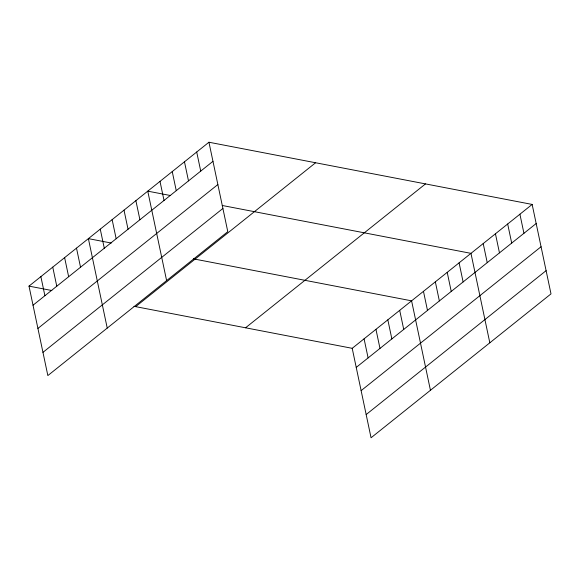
<?xml version="1.0" encoding="UTF-8"?>
<svg xmlns="http://www.w3.org/2000/svg" width="580" height="580" viewBox="0 0 580 580"><rect width="100%" height="100%" fill="white"/><g stroke="black" fill="none" stroke-linecap="round" stroke-linejoin="round"><path stroke-width="0.87" d="M208.945 142.231L227.795 231.681L47.85 375.572L29 286.121L208.945 142.231L532.15 204.428L551 293.879L371.055 437.77L352.205 348.319L532.15 204.428M33.024 305.211L212.969 161.32M37.917 328.432L217.862 184.541M42.956 352.35L222.901 208.459M135.655 306.646L315.6 162.755M245.55 327.794L425.495 183.903M356.229 367.408L536.174 223.518M361.123 390.63L541.067 246.739M366.161 414.555L546.106 270.657M170.621 195.554L147.762 191.154L166.612 280.604M222.256 205.487L470.967 253.351L489.817 342.802M111.237 243.035L88.385 238.634L107.235 328.084M193.343 258.839L411.59 300.839L430.44 390.289M29 286.121L51.852 290.522M133.965 306.32L352.205 348.319M519.912 214.216L523.936 233.305M507.674 223.996L511.698 243.085M495.443 233.783L499.467 252.873M483.205 243.571L487.229 262.66M459.092 262.849L463.115 281.938M447.216 272.346L451.24 291.435M435.341 281.844L439.364 300.933M423.465 291.341L427.489 310.43M399.707 310.336L403.731 329.425M387.832 319.834L391.855 338.923M375.956 329.324L379.98 348.421M364.08 338.821L368.104 357.911M196.707 152.011L200.731 171.107M184.469 161.798L188.493 180.887M172.238 171.586L176.262 190.675M160 181.366L164.024 200.455M135.887 200.651L139.91 219.74M124.011 210.149L128.035 229.238M112.136 219.646L116.159 238.735M100.26 229.143L104.284 248.233M76.502 248.131L80.526 267.22M64.626 257.629L68.65 276.718M52.751 267.126L56.775 286.215M40.876 276.624L44.899 295.713"/></g></svg>
